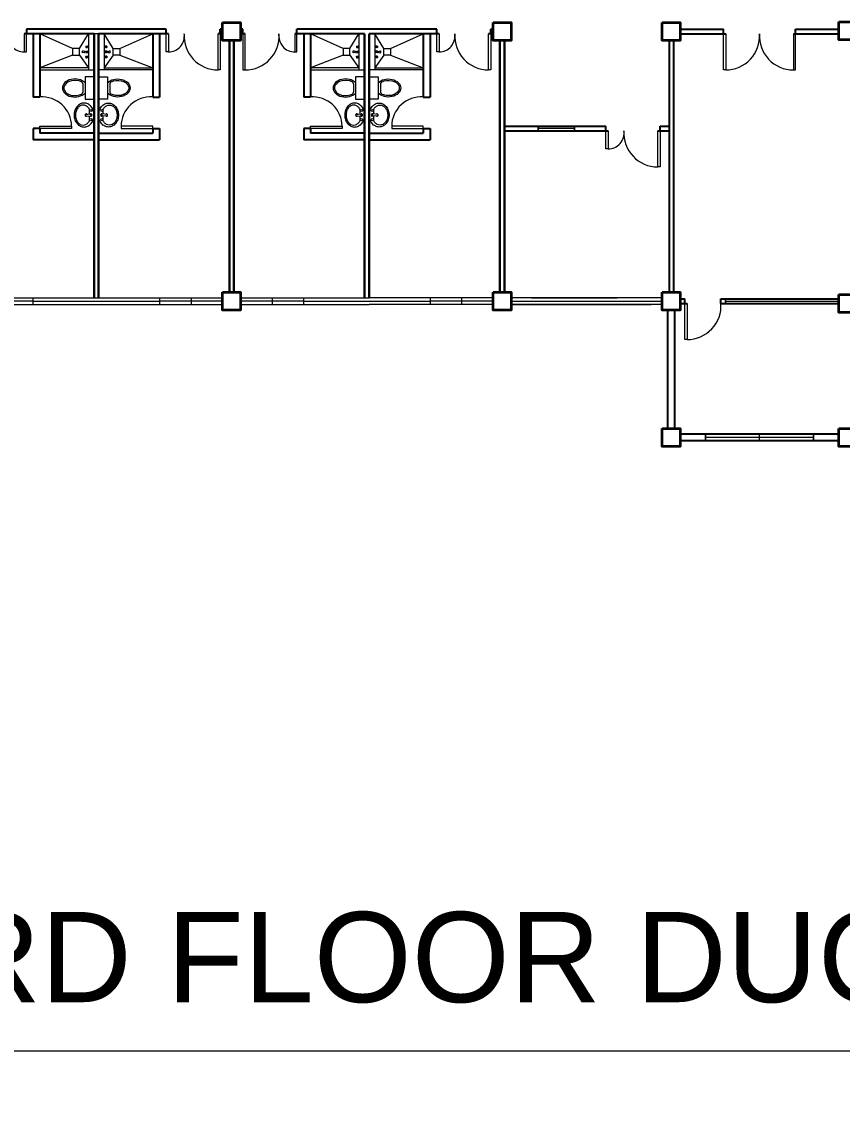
# Model space of a CAD drawing. Header units: millimetres. Extents: x 3 to 421, y 1 to 337.
# Drawn here: x 30.87 to 49.06, y 2.9 to 27.15 of the extents above; entities that cross this region are included whole.
import ezdxf

# ---------------------------------------------------------------- set-up
doc = ezdxf.new("R2010")
doc.units = ezdxf.units.MM
doc.header["$MEASUREMENT"] = 0
doc.styles.get("Standard").update_dxf_attribs({"font": 'arial.ttf'})

msp = doc.modelspace()

# ---------------------------------------------------------------- linework, layer by layer
at = {"color": 8, "linetype": 'ByBlock', "lineweight": 25}
for p, q in [((34.07, 26.987), (30.97, 26.987)), ((30.97, 26.987), (30.97, 26.887)), ((34.07, 26.887), (34.07, 26.987)), ((35.32, 26.987), (35.27, 26.987)), ((35.27, 26.887), (35.27, 26.987)), ((35.77, 26.987), (35.72, 26.987)), ((35.77, 26.887), (35.77, 26.987)), ((38.57, 26.987), (36.97, 26.987)), ((36.97, 26.887), (36.97, 26.987)), ((40.07, 26.987), (38.47, 26.987)), ((40.07, 26.887), (40.07, 26.987)), ((41.32, 26.987), (41.27, 26.987)), ((41.27, 26.887), (41.27, 26.987)), ((45.47, 26.987), (46.426, 26.987)), ((46.426, 26.887), (46.426, 26.987)), ((48.026, 26.987), (48.982, 26.987)), ((48.026, 26.887), (48.026, 26.987)), ((32.47, 26.887), (30.92, 26.887)), ((32.345, 26.887), (31.27, 26.887)), ((32.47, 21.037), (32.47, 26.887)), ((32.47, 26.887), (32.47, 21.037)), ((32.57, 21.037), (32.57, 26.887)), ((32.57, 26.887), (32.57, 21.037)), ((34.12, 26.887), (32.57, 26.887)), ((35.32, 26.887), (35.22, 26.887)), ((35.47, 21.162), (35.47, 26.737)), ((35.47, 26.737), (35.47, 21.162)), ((35.57, 21.162), (35.57, 26.737)), ((35.57, 26.737), (35.57, 21.162)), ((35.82, 26.887), (35.72, 26.887)), ((38.47, 26.887), (36.92, 26.887)), ((38.47, 21.037), (38.47, 26.887)), ((38.47, 26.887), (38.47, 21.037)), ((38.57, 21.037), (38.57, 26.887)), ((38.57, 26.887), (38.57, 21.037)), ((40.12, 26.887), (38.57, 26.887)), ((41.32, 26.887), (41.22, 26.887)), ((41.47, 21.162), (41.47, 26.737)), ((41.47, 26.737), (41.47, 21.162)), ((41.57, 21.162), (41.57, 26.737)), ((41.57, 26.737), (41.57, 21.162)), ((45.22, 26.737), (45.22, 21.162)), ((45.32, 26.737), (45.32, 21.162)), ((45.47, 26.887), (46.476, 26.887)), ((47.976, 26.887), (48.982, 26.887)), ((41.57, 24.837), (43.82, 24.837)), ((43.82, 24.737), (43.82, 24.837)), ((45.02, 24.837), (45.22, 24.837)), ((45.02, 24.737), (45.02, 24.837)), ((41.57, 24.737), (43.87, 24.737)), ((44.97, 24.737), (45.22, 24.737)), ((41.57, 22.387), (41.57, 21.162)), ((45.47, 21.012), (45.57, 21.012)), ((45.47, 20.912), (45.62, 20.912)), ((45.57, 20.912), (45.57, 21.012)), ((46.37, 21.012), (48.982, 21.012)), ((46.37, 20.912), (46.37, 21.012)), ((46.37, 21.012), (46.47, 21.012)), ((46.37, 20.912), (48.982, 20.912)), ((45.195, 18.137), (45.195, 20.762)), ((45.345, 18.137), (45.345, 20.762)), ((48.982, 18.012), (45.47, 18.012)), ((48.982, 18.012), (47.12, 18.012)), ((48.982, 17.862), (45.47, 17.862))]:
    msp.add_line(p, q, dxfattribs=at)
at = {"color": 8, "linetype": 'ByBlock', "lineweight": 25, "ltscale": 0.3}
for p, q in [((31.12, 26.887), (31.12, 25.487)), ((31.27, 26.887), (31.27, 25.487)), ((33.77, 26.887), (33.77, 25.487)), ((33.92, 26.887), (33.92, 25.487)), ((37.12, 26.887), (37.12, 25.487)), ((37.27, 26.887), (37.27, 25.487)), ((39.77, 26.887), (39.77, 25.487)), ((39.92, 26.887), (39.92, 25.487)), ((31.27, 25.487), (31.12, 25.487)), ((33.77, 25.487), (33.92, 25.487)), ((37.27, 25.487), (37.12, 25.487)), ((39.77, 25.487), (39.92, 25.487)), ((31.12, 24.787), (31.12, 24.537)), ((31.27, 24.787), (31.12, 24.787)), ((31.27, 24.787), (31.27, 24.687)), ((33.77, 24.787), (33.77, 24.687)), ((33.77, 24.787), (33.92, 24.787)), ((33.92, 24.787), (33.92, 24.537)), ((37.12, 24.787), (37.12, 24.537)), ((37.27, 24.787), (37.12, 24.787)), ((37.27, 24.787), (37.27, 24.687)), ((39.77, 24.787), (39.77, 24.687)), ((39.77, 24.787), (39.92, 24.787)), ((39.92, 24.787), (39.92, 24.537)), ((32.47, 24.537), (31.12, 24.537)), ((32.47, 24.687), (31.27, 24.687)), ((32.57, 24.687), (33.77, 24.687)), ((32.57, 24.537), (33.92, 24.537)), ((38.47, 24.537), (37.12, 24.537)), ((38.47, 24.687), (37.27, 24.687)), ((38.57, 24.687), (39.77, 24.687)), ((38.57, 24.537), (39.92, 24.537))]:
    msp.add_line(p, q, dxfattribs=at)
at = {"color": 8, "linetype": 'ByBlock', "lineweight": 9, "ltscale": 0.3}
for p, q in [((31.995, 26.562), (31.27, 26.887)), ((32.145, 26.562), (32.345, 26.887)), ((32.895, 26.562), (32.695, 26.887)), ((33.045, 26.562), (33.77, 26.887)), ((37.995, 26.562), (37.27, 26.887)), ((38.145, 26.562), (38.345, 26.887)), ((38.895, 26.562), (38.695, 26.887)), ((39.045, 26.562), (39.77, 26.887)), ((31.995, 26.412), (31.27, 26.137)), ((32.145, 26.412), (32.345, 26.137)), ((32.895, 26.412), (32.695, 26.137)), ((33.045, 26.412), (33.77, 26.137)), ((37.995, 26.412), (37.27, 26.137)), ((38.145, 26.412), (38.345, 26.137)), ((38.895, 26.412), (38.695, 26.137)), ((39.045, 26.412), (39.77, 26.137))]:
    msp.add_line(p, q, dxfattribs=at)
at = {"color": 8, "linetype": 'ByBlock', "lineweight": 9}
for p, q in [((32.345, 26.887), (32.345, 26.087)), ((32.57, 26.887), (32.47, 26.887)), ((32.695, 26.887), (32.695, 26.087)), ((38.345, 26.887), (38.345, 26.087)), ((38.695, 26.887), (38.695, 26.087)), ((41.57, 26.737), (41.57, 23.762)), ((32.47, 24.501), (32.47, 26.451)), ((38.57, 25.137), (38.57, 23.037)), ((41.57, 25.137), (41.57, 23.037)), ((42.72, 24.837), (42.32, 24.837)), ((42.32, 24.837), (42.32, 24.737)), ((43.12, 24.787), (42.32, 24.787)), ((43.12, 24.737), (43.12, 24.837)), ((42.32, 24.737), (43.12, 24.737)), ((45.07, 24.737), (44.97, 24.737)), ((41.57, 22.762), (41.57, 22.387)), ((29.72, 21.037), (32.47, 21.037)), ((31.12, 20.962), (29.72, 20.962)), ((29.72, 20.887), (32.57, 20.887)), ((31.12, 20.887), (31.12, 21.037)), ((31.12, 20.962), (33.92, 20.962)), ((32.47, 21.037), (32.57, 21.037)), ((32.47, 20.887), (35.32, 20.887)), ((32.57, 21.037), (35.32, 21.037)), ((33.92, 21.037), (33.92, 20.887)), ((35.32, 20.962), (33.92, 20.962)), ((34.62, 21.037), (34.62, 20.887)), ((35.32, 20.887), (35.32, 21.037)), ((35.72, 21.037), (38.47, 21.037)), ((37.12, 20.962), (35.72, 20.962)), ((35.72, 20.887), (38.57, 20.887)), ((36.42, 21.037), (36.42, 20.887)), ((37.12, 20.887), (37.12, 21.037)), ((37.12, 20.962), (39.92, 20.962)), ((38.47, 21.037), (38.57, 21.037)), ((41.32, 21.037), (38.57, 21.037)), ((41.32, 20.887), (38.57, 20.887)), ((39.92, 21.037), (39.92, 20.887)), ((41.32, 20.962), (39.92, 20.962)), ((40.62, 21.037), (40.62, 20.887)), ((45.07, 21.037), (41.72, 21.037)), ((42.17, 21.037), (41.72, 21.037)), ((41.72, 20.962), (45.07, 20.962)), ((45.07, 20.887), (41.72, 20.887)), ((41.72, 20.887), (42.17, 20.887)), ((42.17, 21.037), (44.07, 21.037)), ((42.17, 20.887), (44.07, 20.887)), ((44.67, 21.037), (44.07, 21.037)), ((44.07, 20.887), (44.82, 20.887)), ((46.47, 21.012), (46.47, 20.912)), ((46.47, 20.962), (48.982, 20.962)), ((48.426, 18.012), (46.026, 18.012)), ((46.026, 18.012), (46.026, 17.862)), ((47.226, 17.862), (47.226, 18.012)), ((48.426, 17.862), (48.426, 18.012)), ((48.426, 17.937), (46.026, 17.937)), ((47.226, 17.862), (48.426, 17.862))]:
    msp.add_line(p, q, dxfattribs=at)
at = {"color": 8, "lineweight": 9}
for p, q in [((32.213, 26.467), (32.213, 26.506)), ((32.26, 26.499), (32.218, 26.508)), ((32.26, 26.474), (32.218, 26.466)), ((32.267, 26.499), (32.26, 26.499)), ((32.26, 26.499), (32.26, 26.474)), ((32.26, 26.499), (32.26, 26.474)), ((32.26, 26.474), (32.267, 26.474)), ((32.267, 26.474), (32.267, 26.499)), ((32.267, 26.494), (32.329, 26.494)), ((32.329, 26.479), (32.267, 26.479)), ((32.286, 26.613), (32.286, 26.587)), ((32.286, 26.613), (32.288, 26.613)), ((32.286, 26.587), (32.288, 26.587)), ((32.286, 26.5), (32.286, 26.494)), ((32.286, 26.5), (32.288, 26.5)), ((32.286, 26.479), (32.286, 26.474)), ((32.286, 26.474), (32.288, 26.474)), ((32.288, 26.613), (32.29, 26.617)), ((32.288, 26.613), (32.288, 26.587)), ((32.288, 26.587), (32.29, 26.584)), ((32.288, 26.5), (32.29, 26.503)), ((32.288, 26.5), (32.288, 26.494)), ((32.288, 26.479), (32.288, 26.474)), ((32.288, 26.474), (32.29, 26.47)), ((32.29, 26.617), (32.29, 26.584)), ((32.29, 26.617), (32.312, 26.617)), ((32.29, 26.584), (32.312, 26.584)), ((32.29, 26.503), (32.29, 26.494)), ((32.29, 26.503), (32.312, 26.503)), ((32.29, 26.479), (32.29, 26.47)), ((32.29, 26.47), (32.312, 26.47)), ((32.298, 26.613), (32.311, 26.613)), ((32.298, 26.606), (32.31, 26.606)), ((32.298, 26.594), (32.31, 26.594)), ((32.298, 26.587), (32.311, 26.587)), ((32.298, 26.5), (32.311, 26.5)), ((32.298, 26.474), (32.311, 26.474)), ((32.312, 26.617), (32.316, 26.615)), ((32.312, 26.614), (32.312, 26.606)), ((32.312, 26.587), (32.312, 26.594)), ((32.312, 26.584), (32.316, 26.586)), ((32.312, 26.503), (32.316, 26.501)), ((32.312, 26.5), (32.312, 26.494)), ((32.312, 26.474), (32.312, 26.479)), ((32.312, 26.47), (32.316, 26.472)), ((32.317, 26.614), (32.323, 26.614)), ((32.317, 26.586), (32.323, 26.586)), ((32.317, 26.501), (32.323, 26.501)), ((32.317, 26.473), (32.323, 26.473)), ((32.323, 26.614), (32.326, 26.614)), ((32.323, 26.614), (32.323, 26.586)), ((32.323, 26.586), (32.326, 26.587)), ((32.323, 26.501), (32.323, 26.494)), ((32.323, 26.501), (32.326, 26.5)), ((32.323, 26.479), (32.323, 26.473)), ((32.323, 26.473), (32.326, 26.473)), ((32.326, 26.614), (32.326, 26.587)), ((32.337, 26.612), (32.326, 26.612)), ((32.337, 26.589), (32.326, 26.589)), ((32.326, 26.5), (32.326, 26.494)), ((32.329, 26.498), (32.326, 26.498)), ((32.326, 26.479), (32.326, 26.473)), ((32.329, 26.475), (32.326, 26.475)), ((32.329, 26.469), (32.329, 26.504)), ((32.329, 26.504), (32.339, 26.504)), ((32.329, 26.494), (32.329, 26.479)), ((32.339, 26.469), (32.329, 26.469)), ((32.344, 26.617), (32.337, 26.614)), ((32.337, 26.614), (32.337, 26.587)), ((32.344, 26.583), (32.337, 26.587)), ((32.339, 26.504), (32.345, 26.516)), ((32.339, 26.469), (32.339, 26.504)), ((32.339, 26.504), (32.339, 26.469)), ((32.345, 26.458), (32.339, 26.469)), ((32.344, 26.617), (32.344, 26.583)), ((32.344, 26.617), (32.345, 26.617)), ((32.344, 26.583), (32.345, 26.583)), ((32.345, 26.617), (32.345, 26.583)), ((32.345, 26.516), (32.345, 26.458)), ((32.695, 26.617), (32.695, 26.583)), ((32.696, 26.617), (32.695, 26.617)), ((32.696, 26.583), (32.695, 26.583)), ((32.701, 26.504), (32.695, 26.516)), ((32.695, 26.516), (32.695, 26.458)), ((32.695, 26.458), (32.701, 26.469)), ((32.696, 26.617), (32.696, 26.583)), ((32.696, 26.617), (32.702, 26.614)), ((32.696, 26.583), (32.702, 26.587)), ((32.701, 26.469), (32.701, 26.504)), ((32.71, 26.504), (32.701, 26.504)), ((32.701, 26.504), (32.701, 26.469)), ((32.701, 26.469), (32.71, 26.469)), ((32.702, 26.614), (32.702, 26.587)), ((32.702, 26.612), (32.714, 26.612)), ((32.702, 26.589), (32.714, 26.589)), ((32.71, 26.469), (32.71, 26.504)), ((32.71, 26.498), (32.714, 26.498)), ((32.773, 26.494), (32.71, 26.494)), ((32.71, 26.494), (32.71, 26.479)), ((32.71, 26.479), (32.773, 26.479)), ((32.71, 26.475), (32.714, 26.475)), ((32.716, 26.614), (32.714, 26.614)), ((32.714, 26.614), (32.714, 26.587)), ((32.716, 26.586), (32.714, 26.587)), ((32.716, 26.501), (32.714, 26.5)), ((32.714, 26.5), (32.714, 26.494)), ((32.714, 26.479), (32.714, 26.473)), ((32.716, 26.473), (32.714, 26.473)), ((32.716, 26.614), (32.716, 26.586)), ((32.722, 26.614), (32.716, 26.614)), ((32.722, 26.586), (32.716, 26.586)), ((32.716, 26.501), (32.716, 26.494)), ((32.722, 26.501), (32.716, 26.501)), ((32.716, 26.479), (32.716, 26.473)), ((32.722, 26.473), (32.716, 26.473)), ((32.728, 26.617), (32.724, 26.615)), ((32.728, 26.584), (32.724, 26.586)), ((32.728, 26.503), (32.724, 26.501)), ((32.728, 26.47), (32.724, 26.472)), ((32.75, 26.617), (32.728, 26.617)), ((32.728, 26.614), (32.728, 26.606)), ((32.728, 26.587), (32.728, 26.594)), ((32.75, 26.584), (32.728, 26.584)), ((32.75, 26.503), (32.728, 26.503)), ((32.728, 26.5), (32.728, 26.494)), ((32.728, 26.474), (32.728, 26.479)), ((32.75, 26.47), (32.728, 26.47)), ((32.741, 26.613), (32.729, 26.613)), ((32.741, 26.606), (32.729, 26.606)), ((32.741, 26.594), (32.729, 26.594)), ((32.741, 26.587), (32.729, 26.587)), ((32.741, 26.5), (32.729, 26.5)), ((32.741, 26.474), (32.729, 26.474)), ((32.75, 26.617), (32.75, 26.584)), ((32.752, 26.613), (32.75, 26.617)), ((32.752, 26.587), (32.75, 26.584)), ((32.75, 26.503), (32.75, 26.494)), ((32.752, 26.5), (32.75, 26.503)), ((32.75, 26.479), (32.75, 26.47)), ((32.752, 26.474), (32.75, 26.47)), ((32.752, 26.613), (32.752, 26.587)), ((32.754, 26.613), (32.752, 26.613)), ((32.754, 26.587), (32.752, 26.587)), ((32.752, 26.5), (32.752, 26.494)), ((32.754, 26.5), (32.752, 26.5)), ((32.752, 26.479), (32.752, 26.474)), ((32.754, 26.474), (32.752, 26.474)), ((32.754, 26.613), (32.754, 26.587)), ((32.754, 26.5), (32.754, 26.494)), ((32.754, 26.479), (32.754, 26.474)), ((32.773, 26.499), (32.78, 26.499)), ((32.773, 26.474), (32.773, 26.499)), ((32.78, 26.474), (32.773, 26.474)), ((32.78, 26.499), (32.822, 26.508)), ((32.78, 26.499), (32.78, 26.474)), ((32.78, 26.499), (32.78, 26.474)), ((32.78, 26.474), (32.822, 26.466)), ((32.827, 26.467), (32.827, 26.506)), ((38.213, 26.467), (38.213, 26.506)), ((38.26, 26.499), (38.218, 26.508)), ((38.26, 26.474), (38.218, 26.466)), ((38.267, 26.499), (38.26, 26.499)), ((38.26, 26.499), (38.26, 26.474)), ((38.26, 26.499), (38.26, 26.474)), ((38.26, 26.474), (38.267, 26.474)), ((38.267, 26.474), (38.267, 26.499)), ((38.267, 26.494), (38.329, 26.494)), ((38.329, 26.479), (38.267, 26.479)), ((38.286, 26.613), (38.286, 26.587)), ((38.286, 26.613), (38.288, 26.613)), ((38.286, 26.587), (38.288, 26.587)), ((38.286, 26.5), (38.286, 26.494)), ((38.286, 26.5), (38.288, 26.5)), ((38.286, 26.479), (38.286, 26.474)), ((38.286, 26.474), (38.288, 26.474)), ((38.288, 26.613), (38.29, 26.617)), ((38.288, 26.613), (38.288, 26.587)), ((38.288, 26.587), (38.29, 26.584)), ((38.288, 26.5), (38.29, 26.503)), ((38.288, 26.5), (38.288, 26.494)), ((38.288, 26.479), (38.288, 26.474)), ((38.288, 26.474), (38.29, 26.47)), ((38.29, 26.617), (38.29, 26.584)), ((38.29, 26.617), (38.312, 26.617)), ((38.29, 26.584), (38.312, 26.584)), ((38.29, 26.503), (38.29, 26.494)), ((38.29, 26.503), (38.312, 26.503)), ((38.29, 26.479), (38.29, 26.47)), ((38.29, 26.47), (38.312, 26.47)), ((38.298, 26.613), (38.311, 26.613)), ((38.298, 26.606), (38.31, 26.606)), ((38.298, 26.594), (38.31, 26.594)), ((38.298, 26.587), (38.311, 26.587)), ((38.298, 26.5), (38.311, 26.5)), ((38.298, 26.474), (38.311, 26.474)), ((38.312, 26.617), (38.316, 26.615)), ((38.312, 26.614), (38.312, 26.606)), ((38.312, 26.587), (38.312, 26.594)), ((38.312, 26.584), (38.316, 26.586)), ((38.312, 26.503), (38.316, 26.501)), ((38.312, 26.5), (38.312, 26.494)), ((38.312, 26.474), (38.312, 26.479)), ((38.312, 26.47), (38.316, 26.472)), ((38.317, 26.614), (38.323, 26.614)), ((38.317, 26.586), (38.323, 26.586)), ((38.317, 26.501), (38.323, 26.501)), ((38.317, 26.473), (38.323, 26.473)), ((38.323, 26.614), (38.326, 26.614)), ((38.323, 26.614), (38.323, 26.586)), ((38.323, 26.586), (38.326, 26.587)), ((38.323, 26.501), (38.323, 26.494)), ((38.323, 26.501), (38.326, 26.5)), ((38.323, 26.479), (38.323, 26.473)), ((38.323, 26.473), (38.326, 26.473)), ((38.326, 26.614), (38.326, 26.587)), ((38.337, 26.612), (38.326, 26.612)), ((38.337, 26.589), (38.326, 26.589)), ((38.326, 26.5), (38.326, 26.494)), ((38.329, 26.498), (38.326, 26.498)), ((38.326, 26.479), (38.326, 26.473)), ((38.329, 26.475), (38.326, 26.475)), ((38.329, 26.469), (38.329, 26.504)), ((38.329, 26.504), (38.339, 26.504)), ((38.329, 26.494), (38.329, 26.479)), ((38.339, 26.469), (38.329, 26.469)), ((38.344, 26.617), (38.337, 26.614)), ((38.337, 26.614), (38.337, 26.587)), ((38.344, 26.583), (38.337, 26.587)), ((38.339, 26.504), (38.345, 26.516)), ((38.339, 26.469), (38.339, 26.504)), ((38.339, 26.504), (38.339, 26.469)), ((38.345, 26.458), (38.339, 26.469)), ((38.344, 26.617), (38.344, 26.583)), ((38.344, 26.617), (38.345, 26.617)), ((38.344, 26.583), (38.345, 26.583)), ((38.345, 26.617), (38.345, 26.583)), ((38.345, 26.516), (38.345, 26.458)), ((38.695, 26.617), (38.695, 26.583)), ((38.696, 26.617), (38.695, 26.617)), ((38.696, 26.583), (38.695, 26.583)), ((38.701, 26.504), (38.695, 26.516)), ((38.695, 26.516), (38.695, 26.458)), ((38.695, 26.458), (38.701, 26.469)), ((38.696, 26.617), (38.696, 26.583)), ((38.696, 26.617), (38.702, 26.614)), ((38.696, 26.583), (38.702, 26.587)), ((38.701, 26.469), (38.701, 26.504)), ((38.71, 26.504), (38.701, 26.504)), ((38.701, 26.504), (38.701, 26.469)), ((38.701, 26.469), (38.71, 26.469)), ((38.702, 26.614), (38.702, 26.587)), ((38.702, 26.612), (38.714, 26.612)), ((38.702, 26.589), (38.714, 26.589)), ((38.71, 26.469), (38.71, 26.504)), ((38.71, 26.498), (38.714, 26.498)), ((38.773, 26.494), (38.71, 26.494)), ((38.71, 26.494), (38.71, 26.479)), ((38.71, 26.479), (38.773, 26.479)), ((38.71, 26.475), (38.714, 26.475)), ((38.716, 26.614), (38.714, 26.614)), ((38.714, 26.614), (38.714, 26.587)), ((38.716, 26.586), (38.714, 26.587)), ((38.716, 26.501), (38.714, 26.5)), ((38.714, 26.5), (38.714, 26.494)), ((38.714, 26.479), (38.714, 26.473)), ((38.716, 26.473), (38.714, 26.473)), ((38.716, 26.614), (38.716, 26.586)), ((38.722, 26.614), (38.716, 26.614)), ((38.722, 26.586), (38.716, 26.586)), ((38.716, 26.501), (38.716, 26.494)), ((38.722, 26.501), (38.716, 26.501)), ((38.716, 26.479), (38.716, 26.473)), ((38.722, 26.473), (38.716, 26.473)), ((38.728, 26.617), (38.724, 26.615)), ((38.728, 26.584), (38.724, 26.586)), ((38.728, 26.503), (38.724, 26.501)), ((38.728, 26.47), (38.724, 26.472)), ((38.75, 26.617), (38.728, 26.617)), ((38.728, 26.614), (38.728, 26.606)), ((38.728, 26.587), (38.728, 26.594)), ((38.75, 26.584), (38.728, 26.584)), ((38.75, 26.503), (38.728, 26.503)), ((38.728, 26.5), (38.728, 26.494)), ((38.728, 26.474), (38.728, 26.479)), ((38.75, 26.47), (38.728, 26.47)), ((38.741, 26.613), (38.729, 26.613)), ((38.741, 26.606), (38.729, 26.606)), ((38.741, 26.594), (38.729, 26.594)), ((38.741, 26.587), (38.729, 26.587)), ((38.741, 26.5), (38.729, 26.5)), ((38.741, 26.474), (38.729, 26.474)), ((38.75, 26.617), (38.75, 26.584)), ((38.752, 26.613), (38.75, 26.617)), ((38.752, 26.587), (38.75, 26.584)), ((38.75, 26.503), (38.75, 26.494)), ((38.752, 26.5), (38.75, 26.503)), ((38.75, 26.479), (38.75, 26.47)), ((38.752, 26.474), (38.75, 26.47)), ((38.752, 26.613), (38.752, 26.587)), ((38.754, 26.613), (38.752, 26.613)), ((38.754, 26.587), (38.752, 26.587)), ((38.752, 26.5), (38.752, 26.494)), ((38.754, 26.5), (38.752, 26.5)), ((38.752, 26.479), (38.752, 26.474)), ((38.754, 26.474), (38.752, 26.474)), ((38.754, 26.613), (38.754, 26.587)), ((38.754, 26.5), (38.754, 26.494)), ((38.754, 26.479), (38.754, 26.474)), ((38.773, 26.499), (38.78, 26.499)), ((38.773, 26.474), (38.773, 26.499)), ((38.78, 26.474), (38.773, 26.474)), ((38.78, 26.499), (38.822, 26.508)), ((38.78, 26.499), (38.78, 26.474)), ((38.78, 26.499), (38.78, 26.474)), ((38.78, 26.474), (38.822, 26.466)), ((38.827, 26.467), (38.827, 26.506)), ((32.286, 26.386), (32.288, 26.386)), ((32.286, 26.386), (32.286, 26.36)), ((32.286, 26.36), (32.288, 26.36)), ((32.288, 26.386), (32.29, 26.39)), ((32.288, 26.386), (32.288, 26.36)), ((32.288, 26.36), (32.29, 26.356)), ((32.29, 26.39), (32.312, 26.39)), ((32.29, 26.39), (32.29, 26.356)), ((32.29, 26.356), (32.312, 26.356)), ((32.298, 26.386), (32.311, 26.386)), ((32.298, 26.379), (32.31, 26.379)), ((32.298, 26.367), (32.31, 26.367)), ((32.298, 26.36), (32.311, 26.36)), ((32.312, 26.39), (32.316, 26.388)), ((32.312, 26.386), (32.312, 26.379)), ((32.312, 26.36), (32.312, 26.367)), ((32.312, 26.356), (32.316, 26.359)), ((32.317, 26.387), (32.323, 26.387)), ((32.317, 26.359), (32.323, 26.359)), ((32.323, 26.387), (32.323, 26.359)), ((32.323, 26.387), (32.326, 26.386)), ((32.323, 26.359), (32.326, 26.36)), ((32.326, 26.386), (32.326, 26.36)), ((32.337, 26.384), (32.326, 26.384)), ((32.337, 26.362), (32.326, 26.362)), ((32.344, 26.39), (32.337, 26.387)), ((32.337, 26.387), (32.337, 26.359)), ((32.344, 26.356), (32.337, 26.359)), ((32.344, 26.39), (32.345, 26.39)), ((32.344, 26.39), (32.344, 26.356)), ((32.344, 26.356), (32.345, 26.356)), ((32.345, 26.39), (32.345, 26.356)), ((32.696, 26.39), (32.695, 26.39)), ((32.695, 26.39), (32.695, 26.356)), ((32.696, 26.356), (32.695, 26.356)), ((32.696, 26.39), (32.702, 26.387)), ((32.696, 26.39), (32.696, 26.356)), ((32.696, 26.356), (32.702, 26.359)), ((32.702, 26.387), (32.702, 26.359)), ((32.702, 26.384), (32.714, 26.384)), ((32.702, 26.362), (32.714, 26.362)), ((32.716, 26.387), (32.714, 26.386)), ((32.714, 26.386), (32.714, 26.36)), ((32.716, 26.359), (32.714, 26.36)), ((32.722, 26.387), (32.716, 26.387)), ((32.716, 26.387), (32.716, 26.359)), ((32.722, 26.359), (32.716, 26.359)), ((32.728, 26.39), (32.724, 26.388)), ((32.728, 26.356), (32.724, 26.359)), ((32.75, 26.39), (32.728, 26.39)), ((32.728, 26.386), (32.728, 26.379)), ((32.728, 26.36), (32.728, 26.367)), ((32.75, 26.356), (32.728, 26.356)), ((32.741, 26.386), (32.729, 26.386)), ((32.742, 26.379), (32.729, 26.379)), ((32.742, 26.367), (32.729, 26.367)), ((32.741, 26.36), (32.729, 26.36)), ((32.752, 26.386), (32.75, 26.39)), ((32.75, 26.39), (32.75, 26.356)), ((32.752, 26.36), (32.75, 26.356)), ((32.754, 26.386), (32.752, 26.386)), ((32.752, 26.386), (32.752, 26.36)), ((32.754, 26.36), (32.752, 26.36)), ((32.754, 26.386), (32.754, 26.36)), ((38.286, 26.386), (38.288, 26.386)), ((38.286, 26.386), (38.286, 26.36)), ((38.286, 26.36), (38.288, 26.36)), ((38.288, 26.386), (38.29, 26.39)), ((38.288, 26.386), (38.288, 26.36)), ((38.288, 26.36), (38.29, 26.356)), ((38.29, 26.39), (38.312, 26.39)), ((38.29, 26.39), (38.29, 26.356)), ((38.29, 26.356), (38.312, 26.356)), ((38.298, 26.386), (38.311, 26.386)), ((38.298, 26.379), (38.31, 26.379)), ((38.298, 26.367), (38.31, 26.367)), ((38.298, 26.36), (38.311, 26.36)), ((38.312, 26.39), (38.316, 26.388)), ((38.312, 26.386), (38.312, 26.379)), ((38.312, 26.36), (38.312, 26.367)), ((38.312, 26.356), (38.316, 26.359)), ((38.317, 26.387), (38.323, 26.387)), ((38.317, 26.359), (38.323, 26.359)), ((38.323, 26.387), (38.323, 26.359)), ((38.323, 26.387), (38.326, 26.386)), ((38.323, 26.359), (38.326, 26.36)), ((38.326, 26.386), (38.326, 26.36)), ((38.337, 26.384), (38.326, 26.384)), ((38.337, 26.362), (38.326, 26.362)), ((38.344, 26.39), (38.337, 26.387)), ((38.337, 26.387), (38.337, 26.359)), ((38.344, 26.356), (38.337, 26.359)), ((38.344, 26.39), (38.345, 26.39)), ((38.344, 26.39), (38.344, 26.356)), ((38.344, 26.356), (38.345, 26.356)), ((38.345, 26.39), (38.345, 26.356)), ((38.696, 26.39), (38.695, 26.39)), ((38.695, 26.39), (38.695, 26.356)), ((38.696, 26.356), (38.695, 26.356)), ((38.696, 26.39), (38.702, 26.387)), ((38.696, 26.39), (38.696, 26.356)), ((38.696, 26.356), (38.702, 26.359)), ((38.702, 26.387), (38.702, 26.359)), ((38.702, 26.384), (38.714, 26.384)), ((38.702, 26.362), (38.714, 26.362)), ((38.716, 26.387), (38.714, 26.386)), ((38.714, 26.386), (38.714, 26.36)), ((38.716, 26.359), (38.714, 26.36)), ((38.722, 26.387), (38.716, 26.387)), ((38.716, 26.387), (38.716, 26.359)), ((38.722, 26.359), (38.716, 26.359)), ((38.728, 26.39), (38.724, 26.388)), ((38.728, 26.356), (38.724, 26.359)), ((38.75, 26.39), (38.728, 26.39)), ((38.728, 26.386), (38.728, 26.379)), ((38.728, 26.36), (38.728, 26.367)), ((38.75, 26.356), (38.728, 26.356)), ((38.741, 26.386), (38.729, 26.386)), ((38.742, 26.379), (38.729, 26.379)), ((38.742, 26.367), (38.729, 26.367)), ((38.741, 26.36), (38.729, 26.36)), ((38.752, 26.386), (38.75, 26.39)), ((38.75, 26.39), (38.75, 26.356)), ((38.752, 26.36), (38.75, 26.356)), ((38.754, 26.386), (38.752, 26.386)), ((38.752, 26.386), (38.752, 26.36)), ((38.754, 26.36), (38.752, 26.36)), ((38.754, 26.386), (38.754, 26.36)), ((32.22, 25.777), (32.22, 25.596)), ((32.47, 25.937), (32.27, 25.937)), ((32.27, 25.937), (32.27, 25.437)), ((32.47, 25.437), (32.47, 25.937)), ((32.57, 25.937), (32.77, 25.937)), ((32.57, 25.437), (32.57, 25.937)), ((32.77, 25.937), (32.77, 25.437)), ((32.82, 25.777), (32.82, 25.596)), ((38.22, 25.777), (38.22, 25.596)), ((38.47, 25.937), (38.27, 25.937)), ((38.27, 25.937), (38.27, 25.437)), ((38.47, 25.437), (38.47, 25.937)), ((38.57, 25.937), (38.77, 25.937)), ((38.57, 25.437), (38.57, 25.937)), ((38.77, 25.937), (38.77, 25.437)), ((38.82, 25.777), (38.82, 25.596)), ((32.27, 25.437), (32.47, 25.437)), ((32.77, 25.437), (32.57, 25.437)), ((38.27, 25.437), (38.47, 25.437)), ((38.77, 25.437), (38.57, 25.437)), ((32.272, 25.101), (32.394, 25.115)), ((32.272, 25.072), (32.394, 25.059)), ((32.768, 25.101), (32.646, 25.115)), ((32.768, 25.072), (32.646, 25.059)), ((38.272, 25.101), (38.394, 25.115)), ((38.272, 25.072), (38.394, 25.059)), ((38.768, 25.101), (38.646, 25.115)), ((38.768, 25.072), (38.646, 25.059))]:
    msp.add_line(p, q, dxfattribs=at)
at = {"color": 0, "linetype": 'ByBlock', "lineweight": 9}
msp.add_line((66.969, 4.336), (22.752, 4.336), dxfattribs=at)
at = {"color": 8, "linetype": 'ByBlock', "lineweight": 35}
for points in [[(35.32, 27.137), (35.72, 27.137), (35.72, 26.737), (35.32, 26.737)], [(41.32, 27.137), (41.72, 27.137), (41.72, 26.737), (41.32, 26.737)], [(45.07, 27.137), (45.47, 27.137), (45.47, 26.737), (45.07, 26.737)], [(48.982, 27.152), (49.382, 27.152), (49.382, 26.752), (48.982, 26.752)], [(35.32, 21.162), (35.72, 21.162), (35.72, 20.762), (35.32, 20.762)], [(41.32, 21.162), (41.72, 21.162), (41.72, 20.762), (41.32, 20.762)], [(45.07, 21.162), (45.47, 21.162), (45.47, 20.762), (45.07, 20.762)], [(48.982, 21.112), (49.382, 21.112), (49.382, 20.712), (48.982, 20.712)], [(45.07, 18.137), (45.47, 18.137), (45.47, 17.737), (45.07, 17.737)], [(48.982, 18.137), (49.382, 18.137), (49.382, 17.737), (48.982, 17.737)]]:
    msp.add_lwpolyline(points, close=True, dxfattribs=at)
at = {"color": 8, "linetype": 'ByBlock', "lineweight": 9}
for points in [[(45.07, 27.137), (45.47, 27.137), (45.47, 26.737), (45.07, 26.737)], [(48.982, 27.152), (49.382, 27.152), (49.382, 26.752), (48.982, 26.752)]]:
    msp.add_lwpolyline(points, close=True, dxfattribs=at)
at = {"color": 8, "lineweight": 13, "ltscale": 0.03}
for points in [[(30.97, 26.887), (30.92, 26.887), (30.92, 26.487), (30.97, 26.487)], [(34.07, 26.887), (34.12, 26.887), (34.12, 26.487), (34.07, 26.487)], [(35.22, 26.887), (35.27, 26.887), (35.27, 26.087), (35.22, 26.087)], [(35.82, 26.887), (35.77, 26.887), (35.77, 26.087), (35.82, 26.087)], [(36.97, 26.887), (36.92, 26.887), (36.92, 26.487), (36.97, 26.487)], [(40.07, 26.887), (40.12, 26.887), (40.12, 26.487), (40.07, 26.487)], [(41.22, 26.887), (41.27, 26.887), (41.27, 26.087), (41.22, 26.087)], [(46.426, 26.887), (46.476, 26.887), (46.476, 26.087), (46.426, 26.087)], [(48.026, 26.887), (47.976, 26.887), (47.976, 26.087), (48.026, 26.087)], [(31.27, 24.787), (31.27, 24.837), (31.97, 24.837), (31.97, 24.787)], [(33.77, 24.787), (33.77, 24.837), (33.07, 24.837), (33.07, 24.787)], [(37.27, 24.787), (37.27, 24.837), (37.97, 24.837), (37.97, 24.787)], [(39.77, 24.787), (39.77, 24.837), (39.07, 24.837), (39.07, 24.787)], [(43.82, 24.737), (43.87, 24.737), (43.87, 24.337), (43.82, 24.337)], [(44.97, 24.737), (45.02, 24.737), (45.02, 23.937), (44.97, 23.937)], [(45.57, 20.912), (45.62, 20.912), (45.62, 20.112), (45.57, 20.112)]]:
    msp.add_lwpolyline(points, close=True, dxfattribs=at)
at = {"color": 8, "linetype": 'ByBlock', "lineweight": 9, "ltscale": 0.03}
for points in [[(32.145, 26.412), (32.145, 26.562), (31.995, 26.562), (31.995, 26.412)], [(32.895, 26.412), (32.895, 26.562), (33.045, 26.562), (33.045, 26.412)], [(38.145, 26.412), (38.145, 26.562), (37.995, 26.562), (37.995, 26.412)], [(38.895, 26.412), (38.895, 26.562), (39.045, 26.562), (39.045, 26.412)]]:
    msp.add_lwpolyline(points, close=True, dxfattribs=at)
at = {"color": 8, "linetype": 'ByBlock', "lineweight": 9, "ltscale": 0.3}
for points in [[(32.345, 26.137), (31.27, 26.137), (31.27, 26.087), (32.47, 26.087), (32.47, 26.087)], [(32.695, 26.137), (33.77, 26.137), (33.77, 26.087), (32.57, 26.087), (32.57, 26.087)], [(38.345, 26.137), (37.27, 26.137), (37.27, 26.087), (38.47, 26.087), (38.47, 26.087)], [(38.695, 26.137), (39.77, 26.137), (39.77, 26.087), (38.57, 26.087), (38.57, 26.087)]]:
    msp.add_lwpolyline(points, dxfattribs=at)
at = {"color": 8, "lineweight": 9}
for points in [[(32.249, 25.352, 0.11576), (32.166, 25.332, 0.104047), (32.093, 25.274, 0.090875), (32.045, 25.19, 0.083344), (32.028, 25.087, 0.083344), (32.045, 24.983, 0.090875), (32.093, 24.899, 0.104047), (32.166, 24.841, 0.11576), (32.249, 24.822, 0.11576), (32.331, 24.841, 0.104047), (32.405, 24.899, 0.090875), (32.453, 24.983, 0.083344), (32.47, 25.087, 0.083344), (32.453, 25.19, 0.090875), (32.405, 25.274, 0.104047), (32.331, 25.332, 0.11576)], [(32.791, 25.352, -0.11576), (32.873, 25.332, -0.104047), (32.947, 25.274, -0.090875), (32.995, 25.19, -0.083344), (33.012, 25.087, -0.083344), (32.995, 24.983, -0.090875), (32.947, 24.899, -0.104047), (32.873, 24.841, -0.11576), (32.791, 24.822, -0.11576), (32.708, 24.841, -0.104047), (32.635, 24.899, -0.090875), (32.587, 24.983, -0.083344), (32.57, 25.087, -0.083344), (32.587, 25.19, -0.090875), (32.635, 25.274, -0.104047), (32.708, 25.332, -0.11576)], [(38.249, 25.352, 0.11576), (38.166, 25.332, 0.104047), (38.093, 25.274, 0.090875), (38.045, 25.19, 0.083344), (38.028, 25.087, 0.083344), (38.045, 24.983, 0.090875), (38.093, 24.899, 0.104047), (38.166, 24.841, 0.11576), (38.249, 24.822, 0.11576), (38.331, 24.841, 0.104047), (38.405, 24.899, 0.090875), (38.453, 24.983, 0.083344), (38.47, 25.087, 0.083344), (38.453, 25.19, 0.090875), (38.405, 25.274, 0.104047), (38.331, 25.332, 0.11576)], [(38.791, 25.352, -0.11576), (38.873, 25.332, -0.104047), (38.947, 25.274, -0.090875), (38.995, 25.19, -0.083344), (39.012, 25.087, -0.083344), (38.995, 24.983, -0.090875), (38.947, 24.899, -0.104047), (38.873, 24.841, -0.11576), (38.791, 24.822, -0.11576), (38.708, 24.841, -0.104047), (38.635, 24.899, -0.090875), (38.587, 24.983, -0.083344), (38.57, 25.087, -0.083344), (38.587, 25.19, -0.090875), (38.635, 25.274, -0.104047), (38.708, 25.332, -0.11576)]]:
    msp.add_lwpolyline(points, format="xyb", close=True, dxfattribs=at)
for points in [[(32.228, 25.309, 0.124838), (32.165, 25.293, 0.105788), (32.108, 25.244, 0.086697), (32.071, 25.174, 0.076776), (32.058, 25.087, 0.076776), (32.071, 24.999, 0.086697), (32.108, 24.929, 0.105788), (32.165, 24.88, 0.124838), (32.228, 24.864, 0.124838), (32.29, 24.88, 0.105788), (32.348, 24.929, 0.040067), (32.368, 24.96), (32.368, 25.062, 0.040067)], [(32.368, 25.111), (32.368, 25.213, 0.040067), (32.348, 25.244, 0.105788), (32.29, 25.293, 0.124838), (32.228, 25.309, 0.124838)], [(32.812, 25.309, -0.124838), (32.874, 25.293, -0.105788), (32.932, 25.244, -0.086697), (32.968, 25.174, -0.076776), (32.982, 25.087, -0.076776), (32.968, 24.999, -0.086697), (32.932, 24.929, -0.105788), (32.874, 24.88, -0.124838), (32.812, 24.864, -0.124838), (32.749, 24.88, -0.105788), (32.692, 24.929, -0.040067), (32.672, 24.96), (32.672, 25.062, -0.040067)], [(32.672, 25.111), (32.672, 25.213, -0.040067), (32.692, 25.244, -0.105788), (32.749, 25.293, -0.124838), (32.812, 25.309, -0.124838)], [(38.228, 25.309, 0.124838), (38.165, 25.293, 0.105788), (38.108, 25.244, 0.086697), (38.071, 25.174, 0.076776), (38.058, 25.087, 0.076776), (38.071, 24.999, 0.086697), (38.108, 24.929, 0.105788), (38.165, 24.88, 0.124838), (38.228, 24.864, 0.124838), (38.29, 24.88, 0.105788), (38.348, 24.929, 0.040067), (38.368, 24.96), (38.368, 25.062, 0.040067)], [(38.368, 25.111), (38.368, 25.213, 0.040067), (38.348, 25.244, 0.105788), (38.29, 25.293, 0.124838), (38.228, 25.309, 0.124838)], [(38.812, 25.309, -0.124838), (38.874, 25.293, -0.105788), (38.932, 25.244, -0.086697), (38.968, 25.174, -0.076776), (38.982, 25.087, -0.076776), (38.968, 24.999, -0.086697), (38.932, 24.929, -0.105788), (38.874, 24.88, -0.124838), (38.812, 24.864, -0.124838), (38.749, 24.88, -0.105788), (38.692, 24.929, -0.040067), (38.672, 24.96), (38.672, 25.062, -0.040067)], [(38.672, 25.111), (38.672, 25.213, -0.040067), (38.692, 25.244, -0.105788), (38.749, 25.293, -0.124838), (38.812, 25.309, -0.124838)]]:
    msp.add_lwpolyline(points, format="xyb", dxfattribs=at)
for points in [[(42.32, 24.837), (43.12, 24.837), (43.12, 24.737), (42.32, 24.737)], [(46.47, 21.012), (48.982, 21.012), (48.982, 20.912), (46.47, 20.912)], [(46.026, 18.012), (48.426, 18.012), (48.426, 17.862), (46.026, 17.862)]]:
    msp.add_lwpolyline(points, close=True, dxfattribs=at)
for centre, radius in [((32.397, 25.188), 0.0255), ((32.397, 24.985), 0.0255), ((32.403, 25.087), 0.0095), ((32.643, 25.188), 0.0255), ((32.643, 24.985), 0.0255), ((32.636, 25.087), 0.0095), ((38.397, 25.188), 0.0255), ((38.397, 24.985), 0.0255), ((38.403, 25.087), 0.0095), ((38.643, 25.188), 0.0255), ((38.643, 24.985), 0.0255), ((38.636, 25.087), 0.0095)]:
    msp.add_circle(centre, radius, dxfattribs=at)
at = {"color": 8, "lineweight": 13, "ltscale": 0.03}
for centre, radius, start, end in [((30.92, 26.84), 0.353, 172.3719, 270), ((34.12, 26.84), 0.353, 270, 7.6281), ((35.22, 26.838), 0.752, 176.3048, 270), ((35.82, 26.838), 0.752, 270, 3.6952), ((36.92, 26.84), 0.353, 172.3719, 270), ((40.12, 26.84), 0.353, 270, 7.6281), ((41.22, 26.838), 0.752, 176.3048, 270), ((46.476, 26.838), 0.752, 270, 3.6952), ((47.976, 26.838), 0.752, 176.3048, 270), ((31.318, 24.837), 0.652, 0, 94.2422), ((33.722, 24.837), 0.652, 85.7578, 180), ((37.318, 24.837), 0.652, 0, 94.2422), ((39.722, 24.837), 0.652, 85.7578, 180), ((43.87, 24.69), 0.353, 270, 7.6281), ((44.97, 24.688), 0.752, 176.3048, 270), ((45.62, 20.863), 0.752, 270, 3.6952)]:
    msp.add_arc(centre, radius, start, end, dxfattribs=at)
at = {"color": 8, "lineweight": 9}
for centre, radius, start, end in [((32.17, 25.777), 0.05, 0, 61.8499), ((32.87, 25.777), 0.05, 118.1501, 180), ((38.17, 25.777), 0.05, 0, 61.8499), ((38.87, 25.777), 0.05, 118.1501, 180), ((32.17, 25.596), 0.05, 298.0084, 360), ((32.87, 25.596), 0.05, 180, 241.9916), ((38.17, 25.596), 0.05, 298.0084, 360), ((38.87, 25.596), 0.05, 180, 241.9916), ((32.295, 25.087), 0.025, 161.3793, 198.6207), ((32.366, 25.087), 0.0948, 171.2026, 188.7974), ((32.295, 25.087), 0.025, 48.7978, 143.6932), ((32.295, 25.087), 0.025, 216.3068, 311.2022), ((32.397, 25.087), 0.028, 263.7545, 96.2455), ((32.643, 25.087), 0.028, 83.7545, 276.2455), ((32.745, 25.087), 0.025, 36.3068, 131.2022), ((32.745, 25.087), 0.025, 228.7978, 323.6932), ((32.674, 25.087), 0.0948, 351.2026, 8.7974), ((32.745, 25.087), 0.025, 341.3793, 18.6207), ((38.295, 25.087), 0.025, 161.3793, 198.6207), ((38.366, 25.087), 0.0948, 171.2026, 188.7974), ((38.295, 25.087), 0.025, 48.7978, 143.6932), ((38.295, 25.087), 0.025, 216.3068, 311.2022), ((38.397, 25.087), 0.028, 263.7545, 96.2455), ((38.643, 25.087), 0.028, 83.7545, 276.2455), ((38.745, 25.087), 0.025, 36.3068, 131.2022), ((38.745, 25.087), 0.025, 228.7978, 323.6932), ((38.674, 25.087), 0.0948, 351.2026, 8.7974), ((38.745, 25.087), 0.025, 341.3793, 18.6207)]:
    msp.add_arc(centre, radius, start, end, dxfattribs=at)
at = {"color": 8, "lineweight": 9, "extrusion": (-2.88216e-41, -4.99074e-41, -1)}
for centre in [(32.216, 26.504), (38.216, 26.504)]:
    msp.add_ellipse(centre, major_axis=(-0.00268, 0.00268), ratio=1, start_param=6.066732, end_param=7.436794, dxfattribs=at)
at = {"color": 8, "lineweight": 9}
for centre, major_axis, ratio, start_param, end_param in [((32.216, 26.469), (-0.00268, 0.00268), 1, 1.354119, 2.724181), ((32.299, 26.626), (0.00896, 0.00896), 1, 3.15309, 3.864175), ((32.294, 26.6), (0.00268, 0.00268), 1, 1.643677, 3.068487), ((32.299, 26.575), (-0.00896, 0.00896), 1, -0.722807, -0.011722), ((32.299, 26.512), (0.00896, 0.00896), 1, 3.15309, 3.864175), ((32.299, 26.461), (0.00896, 0.00896), 1, 0.847989, 1.559075), ((32.299, 26.596), (0.00738, 0.00738), 1, 0.858879, 1.643677), ((32.299, 26.605), (-0.00738, 0.00738), 1, 1.497691, 2.282489), ((32.31, 26.603), (0.00268, 0.00268), 1, 0.157647, 0.785286), ((32.31, 26.598), (0.00268, 0.00268), 1, 3.926878, 4.554518), ((32.311, 26.617), (-0.00268, 0.00268), 1, 2.356082, 2.983721), ((32.311, 26.584), (-0.00268, 0.00268), 1, -1.41315, -0.785511), ((32.311, 26.504), (0.00268, 0.00268), 1, 3.926878, 4.554518), ((32.311, 26.47), (0.00268, 0.00268), 1, 0.157647, 0.785286), ((32.304, 26.629), (-0.0118, 0.0118), 1, 2.876824, 3.009049), ((32.305, 26.596), (-0.00887, 0.00887), 1, 4.509022, 4.870036), ((32.305, 26.605), (-0.00887, 0.00887), 1, 2.983721, 3.344735), ((32.304, 26.572), (0.0118, 0.0118), 1, 0.132318, 0.264544), ((32.304, 26.515), (-0.0118, 0.0118), 1, 2.876824, 3.009049), ((32.304, 26.458), (-0.0118, 0.0118), 1, -1.438478, -1.306252), ((32.317, 26.618), (-0.00268, 0.00268), 1, 1.862141, 2.356082), ((32.313, 26.6), (0.00268, 0.00268), 1, 4.915531, 6.079819), ((32.317, 26.583), (-0.00268, 0.00268), 1, -0.785511, -0.291569), ((32.317, 26.505), (0.00268, 0.00268), 1, 3.432937, 3.926878), ((32.317, 26.469), (0.00268, 0.00268), 1, 0.785286, 1.279227), ((32.824, 26.504), (-0.00268, -0.00268), 1, 2.92514, 4.295202), ((38.216, 26.469), (-0.00268, 0.00268), 1, 1.354119, 2.724181), ((38.299, 26.626), (0.00896, 0.00896), 1, 3.15309, 3.864175), ((38.294, 26.6), (0.00268, 0.00268), 1, 1.643677, 3.068487), ((38.299, 26.575), (-0.00896, 0.00896), 1, -0.722807, -0.011722), ((38.299, 26.512), (0.00896, 0.00896), 1, 3.15309, 3.864175), ((38.299, 26.461), (0.00896, 0.00896), 1, 0.847989, 1.559075), ((38.299, 26.596), (0.00738, 0.00738), 1, 0.858879, 1.643677), ((38.299, 26.605), (-0.00738, 0.00738), 1, 1.497691, 2.282489), ((38.31, 26.603), (0.00268, 0.00268), 1, 0.157647, 0.785286), ((38.31, 26.598), (0.00268, 0.00268), 1, 3.926878, 4.554518), ((38.311, 26.617), (-0.00268, 0.00268), 1, 2.356082, 2.983721), ((38.311, 26.584), (-0.00268, 0.00268), 1, -1.41315, -0.785511), ((38.311, 26.504), (0.00268, 0.00268), 1, 3.926878, 4.554518), ((38.311, 26.47), (0.00268, 0.00268), 1, 0.157647, 0.785286), ((38.304, 26.629), (-0.0118, 0.0118), 1, 2.876824, 3.009049), ((38.305, 26.596), (-0.00887, 0.00887), 1, 4.509022, 4.870036), ((38.305, 26.605), (-0.00887, 0.00887), 1, 2.983721, 3.344735), ((38.304, 26.572), (0.0118, 0.0118), 1, 0.132318, 0.264544), ((38.304, 26.515), (-0.0118, 0.0118), 1, 2.876824, 3.009049), ((38.304, 26.458), (-0.0118, 0.0118), 1, -1.438478, -1.306252), ((38.317, 26.618), (-0.00268, 0.00268), 1, 1.862141, 2.356082), ((38.313, 26.6), (0.00268, 0.00268), 1, 4.915531, 6.079819), ((38.317, 26.583), (-0.00268, 0.00268), 1, -0.785511, -0.291569), ((38.317, 26.505), (0.00268, 0.00268), 1, 3.432937, 3.926878), ((38.317, 26.469), (0.00268, 0.00268), 1, 0.785286, 1.279227), ((38.824, 26.504), (-0.00268, -0.00268), 1, 2.92514, 4.295202), ((32.299, 26.399), (0.00896, 0.00896), 1, 3.15309, 3.864175), ((32.294, 26.373), (0.00268, 0.00268), 1, 1.643677, 3.068487), ((32.299, 26.347), (-0.00896, 0.00896), 1, -0.722807, -0.011722), ((32.299, 26.369), (0.00738, 0.00738), 1, 0.858879, 1.643677), ((32.299, 26.377), (-0.00738, 0.00738), 1, 1.497691, 2.282489), ((32.31, 26.375), (0.00268, 0.00268), 1, 0.157647, 0.785286), ((32.31, 26.371), (0.00268, 0.00268), 1, 3.926878, 4.554518), ((32.311, 26.39), (-0.00268, 0.00268), 1, 2.356082, 2.983721), ((32.311, 26.356), (-0.00268, 0.00268), 1, -1.41315, -0.785511), ((32.304, 26.401), (0.0118, 0.0118), 1, 4.44762, 4.579846), ((32.305, 26.368), (-0.00887, 0.00887), 1, 4.509022, 4.870036), ((32.305, 26.378), (-0.00887, 0.00887), 1, 2.983721, 3.344735), ((32.304, 26.345), (0.0118, 0.0118), 1, 0.132318, 0.264544), ((32.317, 26.391), (-0.00268, 0.00268), 1, 1.862141, 2.356082), ((32.313, 26.373), (0.00268, 0.00268), 1, 4.915531, 6.079819), ((32.317, 26.355), (-0.00268, 0.00268), 1, -0.785511, -0.291569), ((38.299, 26.399), (0.00896, 0.00896), 1, 3.15309, 3.864175), ((38.294, 26.373), (0.00268, 0.00268), 1, 1.643677, 3.068487), ((38.299, 26.347), (-0.00896, 0.00896), 1, -0.722807, -0.011722), ((38.299, 26.369), (0.00738, 0.00738), 1, 0.858879, 1.643677), ((38.299, 26.377), (-0.00738, 0.00738), 1, 1.497691, 2.282489), ((38.31, 26.375), (0.00268, 0.00268), 1, 0.157647, 0.785286), ((38.31, 26.371), (0.00268, 0.00268), 1, 3.926878, 4.554518), ((38.311, 26.39), (-0.00268, 0.00268), 1, 2.356082, 2.983721), ((38.311, 26.356), (-0.00268, 0.00268), 1, -1.41315, -0.785511), ((38.304, 26.401), (0.0118, 0.0118), 1, 4.44762, 4.579846), ((38.305, 26.368), (-0.00887, 0.00887), 1, 4.509022, 4.870036), ((38.305, 26.378), (-0.00887, 0.00887), 1, 2.983721, 3.344735), ((38.304, 26.345), (0.0118, 0.0118), 1, 0.132318, 0.264544), ((38.317, 26.391), (-0.00268, 0.00268), 1, 1.862141, 2.356082), ((38.313, 26.373), (0.00268, 0.00268), 1, 4.915531, 6.079819), ((38.317, 26.355), (-0.00268, 0.00268), 1, -0.785511, -0.291569), ((32.045, 25.687), (0.275, 0), 0.727273, 0.612555, 5.670631), ((38.045, 25.687), (0.275, 0), 0.727273, 0.612555, 5.670631)]:
    msp.add_ellipse(centre, major_axis=major_axis, ratio=ratio, start_param=start_param, end_param=end_param, dxfattribs=at)
at = {"color": 8, "lineweight": 9, "extrusion": (2.88216e-41, -4.99074e-41, -1)}
for centre, major_axis, start_param, end_param in [((32.722, 26.618), (0.00268, -0.00268), 0.291344, 0.785286), ((32.722, 26.583), (0.00268, -0.00268), 3.926878, 4.42082), ((32.722, 26.505), (-0.00268, -0.00268), -1.279452, -0.785511), ((32.722, 26.469), (0.00268, -0.00268), 3.926878, 4.42082), ((32.727, 26.6), (-0.00268, -0.00268), 0.203142, 1.36743), ((32.734, 26.596), (-0.00887, -0.00887), 1.36743, 1.728443), ((32.734, 26.605), (0.00887, -0.00887), 1.412925, 1.773938), ((32.735, 26.629), (-0.0118, -0.0118), -0.264769, -0.132543), ((32.735, 26.572), (-0.0118, -0.0118), 1.703115, 1.83534), ((32.735, 26.515), (0.0118, -0.0118), 1.306028, 1.438253), ((32.735, 26.458), (0.0118, -0.0118), 3.273911, 3.406137), ((32.729, 26.617), (-0.00268, -0.00268), -0.785511, -0.157871), ((32.729, 26.603), (0.00268, -0.00268), 3.299239, 3.926878), ((32.729, 26.598), (0.00268, -0.00268), 0.785286, 1.412925), ((32.729, 26.584), (0.00268, -0.00268), 3.299239, 3.926878), ((32.729, 26.504), (-0.00268, -0.00268), -0.785511, -0.157871), ((32.729, 26.47), (0.00268, -0.00268), 3.299239, 3.926878), ((32.741, 26.626), (-0.00896, -0.00896), -1.559299, -0.848214), ((32.741, 26.596), (0.00738, -0.00738), 4.000472, 4.78527), ((32.741, 26.605), (-0.00738, -0.00738), 4.639283, 5.424081), ((32.741, 26.575), (0.00896, -0.00896), 3.989582, 4.700667), ((32.741, 26.512), (0.00896, -0.00896), 0.011497, 0.722582), ((32.741, 26.461), (-0.00896, -0.00896), 2.418785, 3.129871), ((32.746, 26.6), (0.00268, -0.00268), 4.78527, 6.21008), ((32.824, 26.469), (0.00268, -0.00268), 6.066508, 7.43657), ((38.722, 26.618), (0.00268, -0.00268), 0.291344, 0.785286), ((38.722, 26.583), (0.00268, -0.00268), 3.926878, 4.42082), ((38.722, 26.505), (-0.00268, -0.00268), -1.279452, -0.785511), ((38.722, 26.469), (0.00268, -0.00268), 3.926878, 4.42082), ((38.727, 26.6), (-0.00268, -0.00268), 0.203142, 1.36743), ((38.734, 26.596), (-0.00887, -0.00887), 1.36743, 1.728443), ((38.734, 26.605), (0.00887, -0.00887), 1.412925, 1.773938), ((38.735, 26.629), (-0.0118, -0.0118), -0.264769, -0.132543), ((38.735, 26.572), (-0.0118, -0.0118), 1.703115, 1.83534), ((38.735, 26.515), (0.0118, -0.0118), 1.306028, 1.438253), ((38.735, 26.458), (0.0118, -0.0118), 3.273911, 3.406137), ((38.729, 26.617), (-0.00268, -0.00268), -0.785511, -0.157871), ((38.729, 26.603), (0.00268, -0.00268), 3.299239, 3.926878), ((38.729, 26.598), (0.00268, -0.00268), 0.785286, 1.412925), ((38.729, 26.584), (0.00268, -0.00268), 3.299239, 3.926878), ((38.729, 26.504), (-0.00268, -0.00268), -0.785511, -0.157871), ((38.729, 26.47), (0.00268, -0.00268), 3.299239, 3.926878), ((38.741, 26.626), (-0.00896, -0.00896), -1.559299, -0.848214), ((38.741, 26.596), (0.00738, -0.00738), 4.000472, 4.78527), ((38.741, 26.605), (-0.00738, -0.00738), 4.639283, 5.424081), ((38.741, 26.575), (0.00896, -0.00896), 3.989582, 4.700667), ((38.741, 26.512), (0.00896, -0.00896), 0.011497, 0.722582), ((38.741, 26.461), (-0.00896, -0.00896), 2.418785, 3.129871), ((38.746, 26.6), (0.00268, -0.00268), 4.78527, 6.21008), ((38.824, 26.469), (0.00268, -0.00268), 6.066508, 7.43657), ((32.722, 26.391), (-0.00268, -0.00268), -1.279452, -0.785511), ((32.722, 26.355), (-0.00268, -0.00268), 2.356082, 2.850023), ((32.727, 26.373), (-0.00268, -0.00268), 0.203142, 1.36743), ((32.735, 26.368), (0.00887, -0.00887), 2.938226, 3.299239), ((32.735, 26.378), (-0.00887, -0.00887), -0.157871, 0.203142), ((32.735, 26.401), (-0.0118, -0.0118), -0.264769, -0.132543), ((32.735, 26.345), (-0.0118, -0.0118), 1.703115, 1.83534), ((32.729, 26.39), (0.00268, -0.00268), 0.785286, 1.412925), ((32.729, 26.375), (0.00268, -0.00268), 3.299239, 3.926878), ((32.729, 26.371), (0.00268, -0.00268), 0.785286, 1.412925), ((32.729, 26.356), (-0.00268, -0.00268), 1.728443, 2.356082), ((32.741, 26.399), (-0.00896, -0.00896), -1.559299, -0.848214), ((32.741, 26.347), (-0.00896, -0.00896), 2.418785, 3.129871), ((32.741, 26.369), (0.00738, -0.00738), 4.000472, 4.78527), ((32.741, 26.377), (0.00738, -0.00738), 6.21008, 6.994878), ((32.746, 26.373), (-0.00268, -0.00268), 3.214474, 4.639283), ((38.722, 26.391), (-0.00268, -0.00268), -1.279452, -0.785511), ((38.722, 26.355), (-0.00268, -0.00268), 2.356082, 2.850023), ((38.727, 26.373), (-0.00268, -0.00268), 0.203142, 1.36743), ((38.735, 26.368), (0.00887, -0.00887), 2.938226, 3.299239), ((38.735, 26.378), (-0.00887, -0.00887), -0.157871, 0.203142), ((38.735, 26.401), (-0.0118, -0.0118), -0.264769, -0.132543), ((38.735, 26.345), (-0.0118, -0.0118), 1.703115, 1.83534), ((38.729, 26.39), (0.00268, -0.00268), 0.785286, 1.412925), ((38.729, 26.375), (0.00268, -0.00268), 3.299239, 3.926878), ((38.729, 26.371), (0.00268, -0.00268), 0.785286, 1.412925), ((38.729, 26.356), (-0.00268, -0.00268), 1.728443, 2.356082), ((38.741, 26.399), (-0.00896, -0.00896), -1.559299, -0.848214), ((38.741, 26.347), (-0.00896, -0.00896), 2.418785, 3.129871), ((38.741, 26.369), (0.00738, -0.00738), 4.000472, 4.78527), ((38.741, 26.377), (0.00738, -0.00738), 6.21008, 6.994878), ((38.746, 26.373), (-0.00268, -0.00268), 3.214474, 4.639283)]:
    msp.add_ellipse(centre, major_axis=major_axis, ratio=1, start_param=start_param, end_param=end_param, dxfattribs=at)
at = {"color": 8, "lineweight": 9, "extrusion": (0, 0, -1)}
for centre in [(32.995, 25.687), (38.995, 25.687)]:
    msp.add_ellipse(centre, major_axis=(-0.275, 0), ratio=0.727273, start_param=0.612555, end_param=5.670631, dxfattribs=at)
at = {"color": 8, "lineweight": 9}
for points in [[(32.193, 25.821), (32.177, 25.83), (32.159, 25.838), (32.068, 25.865), (31.981, 25.859), (31.849, 25.802), (31.808, 25.752), (31.794, 25.653), (31.82, 25.601), (31.931, 25.527), (32.015, 25.509), (32.129, 25.525), (32.164, 25.536), (32.193, 25.552)], [(32.846, 25.821), (32.863, 25.83), (32.881, 25.838), (32.972, 25.865), (33.059, 25.859), (33.191, 25.802), (33.232, 25.752), (33.246, 25.653), (33.22, 25.601), (33.108, 25.527), (33.025, 25.509), (32.911, 25.525), (32.876, 25.536), (32.846, 25.552)], [(38.193, 25.821), (38.177, 25.83), (38.159, 25.838), (38.068, 25.865), (37.981, 25.859), (37.849, 25.802), (37.808, 25.752), (37.794, 25.653), (37.82, 25.601), (37.931, 25.527), (38.015, 25.509), (38.129, 25.525), (38.164, 25.536), (38.193, 25.552)], [(38.846, 25.821), (38.863, 25.83), (38.881, 25.838), (38.972, 25.865), (39.059, 25.859), (39.191, 25.802), (39.232, 25.752), (39.246, 25.653), (39.22, 25.601), (39.108, 25.527), (39.025, 25.509), (38.911, 25.525), (38.876, 25.536), (38.846, 25.552)]]:
    msp.add_open_spline(points, degree=3, knots=[0.937253, 0.937253, 0.937253, 0.937253, 1.185372, 1.185372, 2.113864, 2.113864, 3.042356, 3.042356, 3.970847, 3.970847, 4.899339, 4.899339, 5.346062, 5.346062, 5.346062, 5.346062], dxfattribs=at)

# ---------------------------------------------------------------- texts
at = {"color": 0, "linetype": 'ByBlock', "lineweight": 9}
for s, height, p in [('THIRD FLOOR DUCT WORK', 2, (24.771, 5.422)), ('SCALE                                                                                                  1:400', 0.939481, (23.386, 2.91))]:
    msp.add_text(s, height=height, dxfattribs=at).set_placement(p)

doc.saveas('drawing.dxf')
